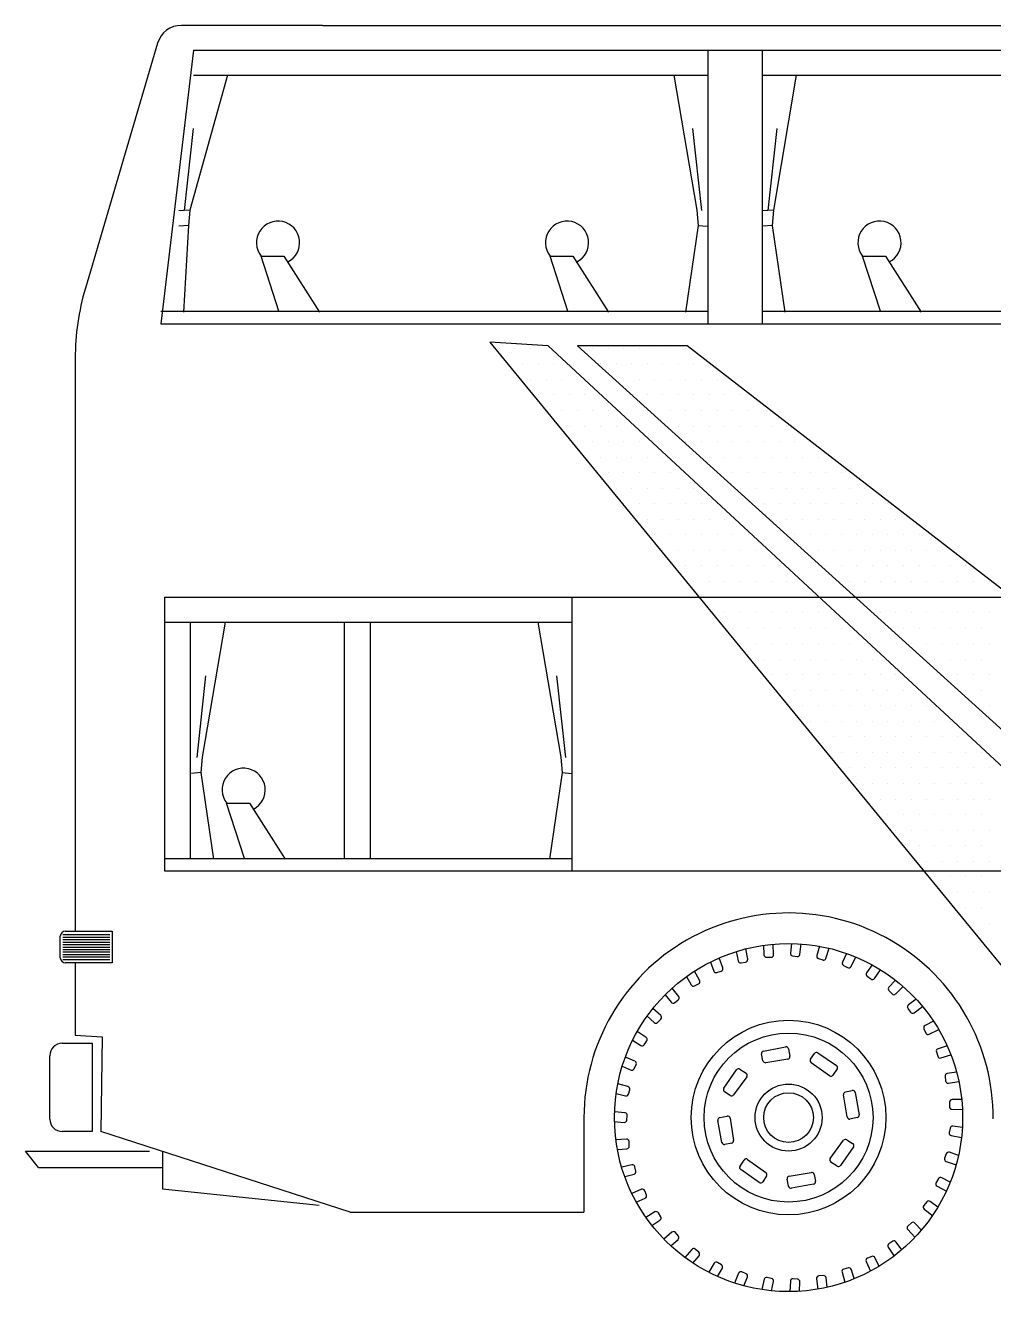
# Model space of a CAD drawing. Extents: x -11.3 to 2.4, y 0 to 5.1.
# Drawn here: x -11.35 to -7.46, y -0.04 to 5.05 of the extents above; entities that cross this region are included whole.
import ezdxf

# ---------------------------------------------------------------- set-up
doc = ezdxf.new("R2010")
doc.units = 0
doc.header["$MEASUREMENT"] = 0
doc.linetypes.add('CONTINUA', pattern=[0])
doc.layers.get('0').update_dxf_attribs({"linetype": 'CONTINUA'})

msp = doc.modelspace()

# ---------------------------------------------------------------- linework, layer by layer
for p, q in [((-10.1541, 5.052), (-10.7214, 5.052)), ((-10.1541, 5.052), (1.8244, 5.052)), ((-10.8173, 4.9803), (-11.1077, 3.9951)), ((-10.6726, 4.952), (-10.8043, 3.852)), ((-10.6726, 4.952), (-8.6043, 4.952)), ((-10.1541, 4.952), (1.8249, 4.952)), ((-8.6043, 4.952), (-8.6043, 3.852)), ((-8.3855, 4.952), (-8.3855, 3.852)), ((-8.3855, 4.952), (-6.1855, 4.952)), ((-10.5359, 4.852), (-10.6882, 4.3086)), ((-10.6726, 4.852), (-8.6043, 4.852)), ((-8.741, 4.852), (-8.6489, 4.3086)), ((-8.3855, 4.852), (-6.1855, 4.852)), ((-8.2488, 4.852), (-8.3409, 4.3086)), ((-10.7088, 4.3074), (-10.6727, 4.6366)), ((-8.6282, 4.3074), (-8.6643, 4.6366)), ((-8.3615, 4.3074), (-8.3255, 4.6366)), ((-10.6882, 4.3086), (-10.7322, 4.306)), ((-10.6882, 4.3086), (-10.6933, 4.2471)), ((-8.6489, 4.3086), (-8.6437, 4.2471)), ((-8.3409, 4.3086), (-8.3849, 4.306)), ((-8.3409, 4.3086), (-8.346, 4.2471)), ((-10.6933, 4.2471), (-10.7315, 4.2441)), ((-10.6933, 4.2471), (-10.7136, 3.8986)), ((-8.6437, 4.2471), (-8.6949, 3.8986)), ((-8.6437, 4.2471), (-8.6055, 4.2441)), ((-8.346, 4.2471), (-8.3843, 4.2441)), ((-8.346, 4.2471), (-8.2949, 3.8986)), ((-10.3295, 3.902), (-10.4012, 4.1242)), ((-10.4012, 4.1242), (-10.309, 4.1242)), ((-10.309, 4.1242), (-10.1657, 3.8987)), ((-9.239, 4.1242), (-9.1468, 4.1242)), ((-9.1673, 3.902), (-9.239, 4.1242)), ((-9.1468, 4.1242), (-9.0035, 3.8987)), ((-7.9108, 3.902), (-7.9824, 4.1242)), ((-7.9824, 4.1242), (-7.8903, 4.1242)), ((-7.8903, 4.1242), (-7.7469, 3.8987)), ((-10.8043, 3.902), (-8.6043, 3.902)), ((-8.3855, 3.902), (-6.1855, 3.902)), ((-10.8043, 3.852), (-8.6043, 3.852)), ((-10.1541, 3.852), (1.9574, 3.852)), ((-8.3855, 3.852), (-6.1855, 3.852)), ((-11.1485, 3.7124), (-11.1485, 1.4092)), ((-10.7897, 2.752), (-10.7897, 1.652)), ((-10.7897, 2.752), (-9.1512, 2.752)), ((-10.1541, 2.752), (1.9722, 2.752)), ((-9.1512, 2.752), (-9.1512, 1.652)), ((-10.7897, 2.652), (-9.1512, 2.652)), ((-10.6863, 2.652), (-10.6863, 1.702)), ((-10.546, 2.652), (-10.6381, 2.1086)), ((-10.0664, 2.652), (-10.0664, 1.702)), ((-9.9631, 2.652), (-9.9631, 1.702)), ((-9.288, 2.652), (-9.1958, 2.1086)), ((-10.6587, 2.1074), (-10.6227, 2.4366)), ((-9.1752, 2.1074), (-9.2113, 2.4366)), ((-10.6381, 2.1086), (-10.6433, 2.0471)), ((-9.1958, 2.1086), (-9.1907, 2.0471)), ((-10.6433, 2.0471), (-10.6815, 2.0441)), ((-10.6433, 2.0471), (-10.5921, 1.6986)), ((-9.1907, 2.0471), (-9.2419, 1.6986)), ((-9.1907, 2.0471), (-9.1524, 2.0441)), ((-10.4678, 1.702), (-10.5395, 1.9242)), ((-10.5395, 1.9242), (-10.4473, 1.9242)), ((-10.4473, 1.9242), (-10.304, 1.6987)), ((-10.7897, 1.702), (-9.1512, 1.702)), ((-10.7897, 1.652), (-9.1512, 1.652)), ((-10.1541, 1.652), (1.9722, 1.652)), ((-11.2084, 1.3024), (-11.2084, 1.3892)), ((-11.009, 1.3944), (-11.1978, 1.3944)), ((-11.009, 1.3844), (-11.1978, 1.3844)), ((-11.1884, 1.4092), (-10.9994, 1.4092)), ((-10.9994, 1.4092), (-10.9994, 1.2824)), ((-11.009, 1.3744), (-11.1978, 1.3744)), ((-11.009, 1.3644), (-11.1978, 1.3644)), ((-11.009, 1.3544), (-11.1978, 1.3544)), ((-11.009, 1.3444), (-11.1978, 1.3444)), ((-11.009, 1.3344), (-11.1978, 1.3344)), ((-11.009, 1.3244), (-11.1978, 1.3244)), ((-8.4901, 1.3275), (-8.4825, 1.2898)), ((-8.4443, 1.2966), (-8.4523, 1.3382)), ((-8.3803, 1.3525), (-8.3788, 1.3141)), ((-8.34, 1.3147), (-8.3412, 1.3571)), ((-8.2678, 1.3597), (-8.2725, 1.3215)), ((-8.2342, 1.3159), (-8.2286, 1.3579)), ((-8.1557, 1.3486), (-8.1665, 1.3117)), ((-8.1295, 1.3), (-8.1172, 1.3406)), ((-11.009, 1.3144), (-11.1978, 1.3144)), ((-11.009, 1.3044), (-11.1978, 1.3044)), ((-11.009, 1.2944), (-11.1978, 1.2944)), ((-10.9994, 1.2824), (-11.1884, 1.2824)), ((-11.1485, 1.2824), (-11.1485, 0.9913)), ((-8.5945, 1.2851), (-8.5809, 1.2491)), ((-8.5444, 1.262), (-8.5589, 1.3018)), ((-8.4711, 1.2819), (-8.4526, 1.2849)), ((-8.3688, 1.3045), (-8.3501, 1.3044)), ((-8.2642, 1.3104), (-8.2457, 1.3073)), ((-8.1601, 1.2994), (-8.1423, 1.2935)), ((-8.0468, 1.3198), (-8.0634, 1.2851)), ((-8.0288, 1.2676), (-8.0101, 1.3057)), ((-7.944, 1.2738), (-7.9659, 1.2422)), ((-8.6907, 1.2266), (-8.6715, 1.1932)), ((-8.6375, 1.2118), (-8.6583, 1.2487)), ((-8.5684, 1.2432), (-8.5506, 1.2491)), ((-8.059, 1.2719), (-8.0424, 1.2632)), ((-7.9637, 1.2285), (-7.9487, 1.2173)), ((-7.9345, 1.2194), (-7.91, 1.254)), ((-8.7215, 1.1473), (-8.7478, 1.1804)), ((-8.6583, 1.1894), (-8.6416, 1.198)), ((-7.8498, 1.212), (-7.8765, 1.1843)), ((-7.8492, 1.1568), (-7.8195, 1.187)), ((-8.7763, 1.1533), (-8.7521, 1.1235)), ((-8.7383, 1.1218), (-8.7233, 1.133)), ((-7.8765, 1.1704), (-7.8636, 1.1569)), ((-7.7668, 1.1358), (-7.7976, 1.1128)), ((-8.794, 1.0702), (-8.8253, 1.0986)), ((-7.7998, 1.0991), (-7.7892, 1.0837)), ((-7.7751, 1.0812), (-7.7409, 1.1063)), ((-8.8491, 1.0673), (-8.8203, 1.0418)), ((-8.8065, 1.0423), (-8.7935, 1.0558)), ((-7.6971, 1.0474), (-7.7312, 1.0295)), ((-11.1485, 0.9913), (-11.0407, 0.9847)), ((-11.0407, 0.9847), (-11.0453, 0.6033)), ((-8.9071, 0.9708), (-8.8746, 0.9502)), ((-8.8531, 0.9824), (-8.8886, 1.0055)), ((-8.861, 0.9529), (-8.8504, 0.9683)), ((-7.7356, 1.0164), (-7.7276, 0.9994)), ((-7.714, 0.9948), (-7.6762, 1.014)), ((-11.2007, 0.9585), (-11.0801, 0.9585)), ((-11.0801, 0.9585), (-11.0801, 0.6038)), ((-8.3808, 0.9274), (-8.2918, 0.9438)), ((-8.2802, 0.9359), (-8.2742, 0.9067)), ((-8.1911, 0.8942), (-8.176, 0.9175)), ((-8.162, 0.9203), (-8.0875, 0.8689)), ((-7.6854, 0.9244), (-7.6802, 0.9064)), ((-7.6425, 0.9488), (-7.679, 0.9367)), ((-11.2507, 0.6538), (-11.2507, 0.9085)), ((-8.9489, 0.8661), (-8.9135, 0.851)), ((-8.8975, 0.8863), (-8.9362, 0.9034)), ((-8.9005, 0.8559), (-8.8925, 0.8728)), ((-8.3829, 0.8883), (-8.3887, 0.9155)), ((-8.2825, 0.8949), (-8.3715, 0.8806)), ((-8.1155, 0.8277), (-8.1886, 0.8806)), ((-7.6676, 0.8997), (-7.6272, 0.9126)), ((-8.5405, 0.7778), (-8.4891, 0.8522)), ((-8.448, 0.8242), (-8.5009, 0.7511)), ((-8.4754, 0.8549), (-8.4505, 0.8384)), ((-8.0848, 0.8552), (-8.1013, 0.8303)), ((-7.6507, 0.8256), (-7.6484, 0.807)), ((-7.6043, 0.8428), (-7.6423, 0.8367)), ((-8.9258, 0.7843), (-8.9668, 0.7949)), ((-8.924, 0.7538), (-8.9187, 0.7718)), ((-8.0514, 0.7627), (-8.0242, 0.7685)), ((-7.637, 0.7983), (-7.5951, 0.8046)), ((-8.9733, 0.7562), (-8.936, 0.7469)), ((-8.5144, 0.7486), (-8.5377, 0.7637)), ((-8.0449, 0.6622), (-8.0592, 0.7513)), ((-8.0123, 0.7605), (-7.996, 0.6715)), ((-7.6322, 0.7225), (-7.633, 0.7038)), ((-7.5837, 0.7321), (-7.6222, 0.7321)), ((-8.9374, 0.6791), (-8.9796, 0.683)), ((-8.9307, 0.6493), (-8.9284, 0.6679)), ((-8.5561, 0.6596), (-8.5269, 0.6655)), ((-7.6231, 0.6934), (-7.5808, 0.6929)), ((-9.1028, 0.6598), (-9.1028, 0.2794)), ((-8.9798, 0.6437), (-8.9415, 0.6406)), ((-8.5477, 0.559), (-8.564, 0.648)), ((-8.5151, 0.6573), (-8.5008, 0.5682)), ((-8.0038, 0.6599), (-8.033, 0.654)), ((-7.6305, 0.6178), (-7.6343, 0.5995)), ((-7.5811, 0.6194), (-7.6191, 0.6257)), ((-11.0801, 0.6038), (-11.2007, 0.6038)), ((-10.0431, 0.2794), (-11.0453, 0.6033)), ((-8.932, 0.5734), (-8.9743, 0.5705)), ((-8.9206, 0.545), (-8.9213, 0.5638)), ((-8.112, 0.4953), (-8.0591, 0.5684)), ((-8.0456, 0.5709), (-8.0222, 0.5558)), ((-7.6262, 0.5876), (-7.5845, 0.5803)), ((-11.3491, 0.5244), (-10.8502, 0.5244)), ((-11.2966, 0.4587), (-11.3491, 0.5244)), ((-10.7977, 0.5233), (-10.7977, 0.3733)), ((-8.9682, 0.5317), (-8.9298, 0.5347)), ((-8.5086, 0.5568), (-8.5357, 0.551)), ((-8.0194, 0.5417), (-8.0708, 0.4673)), ((-7.6457, 0.5142), (-7.6523, 0.4967)), ((-7.5967, 0.5079), (-7.6331, 0.5201)), ((-11.2966, 0.4587), (-10.7977, 0.4587)), ((-8.9097, 0.4699), (-8.951, 0.4603)), ((-8.8939, 0.4438), (-8.8976, 0.4621)), ((-8.4751, 0.4643), (-8.4587, 0.4892)), ((-8.4445, 0.4918), (-8.3714, 0.4389)), ((-8.0846, 0.4646), (-8.1094, 0.4811)), ((-7.6463, 0.4837), (-7.6063, 0.4697)), ((-8.9387, 0.4229), (-8.9013, 0.4321)), ((-8.398, 0.3992), (-8.4725, 0.4506)), ((-8.3688, 0.4253), (-8.3839, 0.402)), ((-8.2798, 0.3836), (-8.2857, 0.4128)), ((-8.2775, 0.4247), (-8.1884, 0.439)), ((-8.1771, 0.4312), (-8.1712, 0.404)), ((-7.6772, 0.4143), (-7.6866, 0.3981)), ((-7.6299, 0.4002), (-7.6639, 0.4181)), ((-10.7977, 0.3733), (-10.1675, 0.3076)), ((-8.8711, 0.3713), (-8.9103, 0.3552)), ((-8.8513, 0.3481), (-8.8579, 0.3656)), ((-8.1792, 0.3921), (-8.2682, 0.3758)), ((-7.6827, 0.3843), (-7.6455, 0.3641)), ((-8.8922, 0.3203), (-8.8568, 0.3354)), ((-7.7244, 0.3208), (-7.7363, 0.3063)), ((-7.6799, 0.2993), (-7.7106, 0.3224)), ((-10.0431, 0.2794), (-9.1028, 0.2794)), ((-8.8172, 0.2803), (-8.8533, 0.2581)), ((-8.7939, 0.2605), (-8.8033, 0.2767)), ((-7.7347, 0.292), (-7.7011, 0.2662)), ((-8.8298, 0.2265), (-8.7973, 0.247)), ((-7.8007, 0.2093), (-7.7717, 0.1784)), ((-7.786, 0.2361), (-7.8, 0.2237)), ((-7.7455, 0.2077), (-7.7721, 0.2355)), ((-8.7493, 0.199), (-8.7814, 0.1713)), ((-8.7532, 0.1439), (-8.7244, 0.1694)), ((-8.7232, 0.1832), (-8.735, 0.1977)), ((-7.8603, 0.1623), (-7.8762, 0.1523)), ((-7.825, 0.1278), (-7.8468, 0.1595)), ((-8.6694, 0.1297), (-8.6966, 0.0972)), ((-8.6643, 0.0747), (-8.64, 0.1045)), ((-8.641, 0.1183), (-8.655, 0.1307)), ((-7.8792, 0.1383), (-7.8555, 0.1031)), ((-8.5793, 0.0741), (-8.6009, 0.0377)), ((-8.5655, 0.0206), (-8.5462, 0.0539)), ((-8.5495, 0.0674), (-8.5653, 0.0774)), ((-8.0395, 0.055), (-8.0577, 0.0506)), ((-7.968, 0.0807), (-7.9503, 0.0422)), ((-7.9456, 0.1014), (-7.9628, 0.0941)), ((-7.9162, 0.0617), (-7.9326, 0.0965)), ((-8.4815, 0.0337), (-8.497, -0.0058)), ((-8.451, 0.0318), (-8.4682, 0.0392)), ((-8.4593, -0.0169), (-8.4456, 0.0191)), ((-8.3784, 0.0094), (-8.3874, -0.032)), ((-8.348, 0.0125), (-8.3662, 0.017)), ((-8.3484, -0.0369), (-8.3407, 0.0008)), ((-8.2728, 0.0021), (-8.2751, -0.0402)), ((-8.2433, 0.01), (-8.262, 0.0115)), ((-8.1674, 0.0117), (-8.1628, -0.0304)), ((-8.1396, 0.0243), (-8.1583, 0.0228)), ((-8.1243, -0.0227), (-8.1289, 0.0155)), ((-8.0649, 0.0382), (-8.0537, -0.0026)), ((-8.0168, 0.0111), (-8.0275, 0.0481)), ((-8.2358, -0.0388), (-8.2342, -0.0004))]:
    msp.add_line(p, q)
at = {"color": 0}
for p, q in [((-9.4426, 3.7532), (-9.4426, 3.7532)), ((-9.3801, 3.7532), (-9.3801, 3.7532)), ((-9.3176, 3.7532), (-9.3176, 3.7532)), ((-9.2551, 3.7532), (-9.2551, 3.7532)), ((-9.0676, 3.7532), (-9.0676, 3.7532)), ((-9.0051, 3.7532), (-9.0051, 3.7532)), ((-8.9426, 3.7532), (-8.9426, 3.7532)), ((-8.8801, 3.7532), (-8.8801, 3.7532)), ((-8.8176, 3.7532), (-8.8176, 3.7532)), ((-8.7551, 3.7532), (-8.7551, 3.7532)), ((-8.6926, 3.7532), (-8.6926, 3.7532)), ((-9.3488, 3.6907), (-9.3488, 3.6907)), ((-9.2863, 3.6907), (-9.2863, 3.6907)), ((-9.2238, 3.6907), (-9.2238, 3.6907)), ((-9.0363, 3.6907), (-9.0363, 3.6907)), ((-8.9738, 3.6907), (-8.9738, 3.6907)), ((-8.9113, 3.6907), (-8.9113, 3.6907)), ((-8.8488, 3.6907), (-8.8488, 3.6907)), ((-8.7863, 3.6907), (-8.7863, 3.6907)), ((-8.7238, 3.6907), (-8.7238, 3.6907)), ((-8.6613, 3.6907), (-8.6613, 3.6907)), ((-8.5988, 3.6907), (-8.5988, 3.6907)), ((-9.3176, 3.6282), (-9.3176, 3.6282)), ((-9.2551, 3.6282), (-9.2551, 3.6282)), ((-9.1926, 3.6282), (-9.1926, 3.6282)), ((-9.1301, 3.6282), (-9.1301, 3.6282)), ((-8.9426, 3.6282), (-8.9426, 3.6282)), ((-8.8801, 3.6282), (-8.8801, 3.6282)), ((-8.8176, 3.6282), (-8.8176, 3.6282)), ((-8.7551, 3.6282), (-8.7551, 3.6282)), ((-8.6926, 3.6282), (-8.6926, 3.6282)), ((-8.6301, 3.6282), (-8.6301, 3.6282)), ((-8.5676, 3.6282), (-8.5676, 3.6282)), ((-9.2863, 3.5657), (-9.2863, 3.5657)), ((-9.2238, 3.5657), (-9.2238, 3.5657)), ((-9.1613, 3.5657), (-9.1613, 3.5657)), ((-9.0988, 3.5657), (-9.0988, 3.5657)), ((-9.0363, 3.5657), (-9.0363, 3.5657)), ((-8.8488, 3.5657), (-8.8488, 3.5657)), ((-8.7863, 3.5657), (-8.7863, 3.5657)), ((-8.7238, 3.5657), (-8.7238, 3.5657)), ((-8.6613, 3.5657), (-8.6613, 3.5657)), ((-8.5988, 3.5657), (-8.5988, 3.5657)), ((-8.5363, 3.5657), (-8.5363, 3.5657)), ((-8.4738, 3.5657), (-8.4738, 3.5657)), ((-9.2551, 3.5032), (-9.2551, 3.5032)), ((-9.1926, 3.5032), (-9.1926, 3.5032)), ((-9.1301, 3.5032), (-9.1301, 3.5032)), ((-9.0676, 3.5032), (-9.0676, 3.5032)), ((-9.0051, 3.5032), (-9.0051, 3.5032)), ((-8.8176, 3.5032), (-8.8176, 3.5032)), ((-8.7551, 3.5032), (-8.7551, 3.5032)), ((-8.6926, 3.5032), (-8.6926, 3.5032)), ((-8.6301, 3.5032), (-8.6301, 3.5032)), ((-8.5676, 3.5032), (-8.5676, 3.5032)), ((-8.5051, 3.5032), (-8.5051, 3.5032)), ((-8.4426, 3.5032), (-8.4426, 3.5032)), ((-8.3801, 3.5032), (-8.3801, 3.5032)), ((-9.1613, 3.4407), (-9.1613, 3.4407)), ((-9.0988, 3.4407), (-9.0988, 3.4407)), ((-9.0363, 3.4407), (-9.0363, 3.4407)), ((-8.9738, 3.4407), (-8.9738, 3.4407)), ((-8.9113, 3.4407), (-8.9113, 3.4407)), ((-8.7238, 3.4407), (-8.7238, 3.4407)), ((-8.6613, 3.4407), (-8.6613, 3.4407)), ((-8.5988, 3.4407), (-8.5988, 3.4407)), ((-8.5363, 3.4407), (-8.5363, 3.4407)), ((-8.4738, 3.4407), (-8.4738, 3.4407)), ((-8.4113, 3.4407), (-8.4113, 3.4407)), ((-8.3488, 3.4407), (-8.3488, 3.4407)), ((-8.2863, 3.4407), (-8.2863, 3.4407)), ((-9.1301, 3.3782), (-9.1301, 3.3782)), ((-9.0676, 3.3782), (-9.0676, 3.3782)), ((-9.0051, 3.3782), (-9.0051, 3.3782)), ((-8.9426, 3.3782), (-8.9426, 3.3782)), ((-8.8801, 3.3782), (-8.8801, 3.3782)), ((-8.6926, 3.3782), (-8.6926, 3.3782)), ((-8.6301, 3.3782), (-8.6301, 3.3782)), ((-8.5676, 3.3782), (-8.5676, 3.3782)), ((-8.5051, 3.3782), (-8.5051, 3.3782)), ((-8.4426, 3.3782), (-8.4426, 3.3782)), ((-8.3801, 3.3782), (-8.3801, 3.3782)), ((-8.3176, 3.3782), (-8.3176, 3.3782)), ((-8.2551, 3.3782), (-8.2551, 3.3782)), ((-8.1926, 3.3782), (-8.1926, 3.3782)), ((-9.0988, 3.3157), (-9.0988, 3.3157)), ((-9.0363, 3.3157), (-9.0363, 3.3157)), ((-8.9738, 3.3157), (-8.9738, 3.3157)), ((-8.9113, 3.3157), (-8.9113, 3.3157)), ((-8.8488, 3.3157), (-8.8488, 3.3157)), ((-8.7863, 3.3157), (-8.7863, 3.3157)), ((-8.5988, 3.3157), (-8.5988, 3.3157)), ((-8.5363, 3.3157), (-8.5363, 3.3157)), ((-8.4738, 3.3157), (-8.4738, 3.3157)), ((-8.4113, 3.3157), (-8.4113, 3.3157)), ((-8.3488, 3.3157), (-8.3488, 3.3157)), ((-8.2863, 3.3157), (-8.2863, 3.3157)), ((-8.2238, 3.3157), (-8.2238, 3.3157)), ((-8.1613, 3.3157), (-8.1613, 3.3157)), ((-9.0051, 3.2532), (-9.0051, 3.2532)), ((-8.9426, 3.2532), (-8.9426, 3.2532)), ((-8.8801, 3.2532), (-8.8801, 3.2532)), ((-8.8176, 3.2532), (-8.8176, 3.2532)), ((-8.7551, 3.2532), (-8.7551, 3.2532)), ((-8.5051, 3.2532), (-8.5051, 3.2532)), ((-8.4426, 3.2532), (-8.4426, 3.2532)), ((-8.3801, 3.2532), (-8.3801, 3.2532)), ((-8.3176, 3.2532), (-8.3176, 3.2532)), ((-8.2551, 3.2532), (-8.2551, 3.2532)), ((-8.1926, 3.2532), (-8.1926, 3.2532)), ((-8.1301, 3.2532), (-8.1301, 3.2532)), ((-8.0676, 3.2532), (-8.0676, 3.2532)), ((-8.9738, 3.1907), (-8.9738, 3.1907)), ((-8.9113, 3.1907), (-8.9113, 3.1907)), ((-8.8488, 3.1907), (-8.8488, 3.1907)), ((-8.7863, 3.1907), (-8.7863, 3.1907)), ((-8.7238, 3.1907), (-8.7238, 3.1907)), ((-8.6613, 3.1907), (-8.6613, 3.1907)), ((-8.4738, 3.1907), (-8.4738, 3.1907)), ((-8.4113, 3.1907), (-8.4113, 3.1907)), ((-8.3488, 3.1907), (-8.3488, 3.1907)), ((-8.2863, 3.1907), (-8.2863, 3.1907)), ((-8.2238, 3.1907), (-8.2238, 3.1907)), ((-8.1613, 3.1907), (-8.1613, 3.1907)), ((-8.0988, 3.1907), (-8.0988, 3.1907)), ((-8.0363, 3.1907), (-8.0363, 3.1907)), ((-7.9738, 3.1907), (-7.9738, 3.1907)), ((-8.9426, 3.1282), (-8.9426, 3.1282)), ((-8.8801, 3.1282), (-8.8801, 3.1282)), ((-8.8176, 3.1282), (-8.8176, 3.1282)), ((-8.7551, 3.1282), (-8.7551, 3.1282)), ((-8.6926, 3.1282), (-8.6926, 3.1282)), ((-8.6301, 3.1282), (-8.6301, 3.1282)), ((-8.5676, 3.1282), (-8.5676, 3.1282)), ((-8.3801, 3.1282), (-8.3801, 3.1282)), ((-8.3176, 3.1282), (-8.3176, 3.1282)), ((-8.2551, 3.1282), (-8.2551, 3.1282)), ((-8.1926, 3.1282), (-8.1926, 3.1282)), ((-8.1301, 3.1282), (-8.1301, 3.1282)), ((-8.0676, 3.1282), (-8.0676, 3.1282)), ((-8.0051, 3.1282), (-8.0051, 3.1282)), ((-7.9426, 3.1282), (-7.9426, 3.1282)), ((-7.8801, 3.1282), (-7.8801, 3.1282)), ((-8.8488, 3.0657), (-8.8488, 3.0657)), ((-8.7863, 3.0657), (-8.7863, 3.0657)), ((-8.7238, 3.0657), (-8.7238, 3.0657)), ((-8.6613, 3.0657), (-8.6613, 3.0657)), ((-8.5988, 3.0657), (-8.5988, 3.0657)), ((-8.5363, 3.0657), (-8.5363, 3.0657)), ((-8.3488, 3.0657), (-8.3488, 3.0657)), ((-8.2863, 3.0657), (-8.2863, 3.0657)), ((-8.2238, 3.0657), (-8.2238, 3.0657)), ((-8.1613, 3.0657), (-8.1613, 3.0657)), ((-8.0988, 3.0657), (-8.0988, 3.0657)), ((-8.0363, 3.0657), (-8.0363, 3.0657)), ((-7.9738, 3.0657), (-7.9738, 3.0657)), ((-7.9113, 3.0657), (-7.9113, 3.0657)), ((-7.8488, 3.0657), (-7.8488, 3.0657)), ((-7.7863, 3.0657), (-7.7863, 3.0657)), ((-8.8176, 3.0032), (-8.8176, 3.0032)), ((-8.7551, 3.0032), (-8.7551, 3.0032)), ((-8.6926, 3.0032), (-8.6926, 3.0032)), ((-8.6301, 3.0032), (-8.6301, 3.0032)), ((-8.5676, 3.0032), (-8.5676, 3.0032)), ((-8.5051, 3.0032), (-8.5051, 3.0032)), ((-8.4426, 3.0032), (-8.4426, 3.0032)), ((-8.2551, 3.0032), (-8.2551, 3.0032)), ((-8.1926, 3.0032), (-8.1926, 3.0032)), ((-8.1301, 3.0032), (-8.1301, 3.0032)), ((-8.0676, 3.0032), (-8.0676, 3.0032)), ((-8.0051, 3.0032), (-8.0051, 3.0032)), ((-7.9426, 3.0032), (-7.9426, 3.0032)), ((-7.8801, 3.0032), (-7.8801, 3.0032)), ((-7.8176, 3.0032), (-7.8176, 3.0032)), ((-7.7551, 3.0032), (-7.7551, 3.0032)), ((-8.7863, 2.9407), (-8.7863, 2.9407)), ((-8.7238, 2.9407), (-8.7238, 2.9407)), ((-8.6613, 2.9407), (-8.6613, 2.9407)), ((-8.5988, 2.9407), (-8.5988, 2.9407)), ((-8.5363, 2.9407), (-8.5363, 2.9407)), ((-8.4738, 2.9407), (-8.4738, 2.9407)), ((-8.4113, 2.9407), (-8.4113, 2.9407)), ((-8.1613, 2.9407), (-8.1613, 2.9407)), ((-8.0988, 2.9407), (-8.0988, 2.9407)), ((-8.0363, 2.9407), (-8.0363, 2.9407)), ((-7.9738, 2.9407), (-7.9738, 2.9407)), ((-7.9113, 2.9407), (-7.9113, 2.9407)), ((-7.8488, 2.9407), (-7.8488, 2.9407)), ((-7.7863, 2.9407), (-7.7863, 2.9407)), ((-7.7238, 2.9407), (-7.7238, 2.9407)), ((-7.6613, 2.9407), (-7.6613, 2.9407)), ((-8.6926, 2.8782), (-8.6926, 2.8782)), ((-8.6301, 2.8782), (-8.6301, 2.8782)), ((-8.5676, 2.8782), (-8.5676, 2.8782)), ((-8.5051, 2.8782), (-8.5051, 2.8782)), ((-8.4426, 2.8782), (-8.4426, 2.8782)), ((-8.3801, 2.8782), (-8.3801, 2.8782)), ((-8.3176, 2.8782), (-8.3176, 2.8782)), ((-8.1301, 2.8782), (-8.1301, 2.8782)), ((-8.0676, 2.8782), (-8.0676, 2.8782)), ((-8.0051, 2.8782), (-8.0051, 2.8782)), ((-7.9426, 2.8782), (-7.9426, 2.8782)), ((-7.8801, 2.8782), (-7.8801, 2.8782)), ((-7.8176, 2.8782), (-7.8176, 2.8782)), ((-7.7551, 2.8782), (-7.7551, 2.8782)), ((-7.6926, 2.8782), (-7.6926, 2.8782)), ((-7.6301, 2.8782), (-7.6301, 2.8782)), ((-7.5676, 2.8782), (-7.5676, 2.8782)), ((-8.6613, 2.8157), (-8.6613, 2.8157)), ((-8.5988, 2.8157), (-8.5988, 2.8157)), ((-8.5363, 2.8157), (-8.5363, 2.8157)), ((-8.4738, 2.8157), (-8.4738, 2.8157)), ((-8.4113, 2.8157), (-8.4113, 2.8157)), ((-8.3488, 2.8157), (-8.3488, 2.8157)), ((-8.2863, 2.8157), (-8.2863, 2.8157)), ((-8.0363, 2.8157), (-8.0363, 2.8157)), ((-7.9738, 2.8157), (-7.9738, 2.8157)), ((-7.9113, 2.8157), (-7.9113, 2.8157)), ((-7.8488, 2.8157), (-7.8488, 2.8157)), ((-7.7863, 2.8157), (-7.7863, 2.8157)), ((-7.7238, 2.8157), (-7.7238, 2.8157)), ((-7.6613, 2.8157), (-7.6613, 2.8157)), ((-7.5988, 2.8157), (-7.5988, 2.8157)), ((-7.5363, 2.8157), (-7.5363, 2.8157)), ((-7.4738, 2.8157), (-7.4738, 2.8157)), ((-8.6301, 2.7532), (-8.6301, 2.7532)), ((-8.5676, 2.7532), (-8.5676, 2.7532)), ((-8.5051, 2.7532), (-8.5051, 2.7532)), ((-8.4426, 2.7532), (-8.4426, 2.7532)), ((-8.3801, 2.7532), (-8.3801, 2.7532)), ((-8.3176, 2.7532), (-8.3176, 2.7532)), ((-8.2551, 2.7532), (-8.2551, 2.7532)), ((-8.1926, 2.7532), (-8.1926, 2.7532)), ((-8.0051, 2.7532), (-8.0051, 2.7532)), ((-7.9426, 2.7532), (-7.9426, 2.7532)), ((-7.8801, 2.7532), (-7.8801, 2.7532)), ((-7.8176, 2.7532), (-7.8176, 2.7532)), ((-7.7551, 2.7532), (-7.7551, 2.7532)), ((-7.6926, 2.7532), (-7.6926, 2.7532)), ((-7.6301, 2.7532), (-7.6301, 2.7532)), ((-7.5676, 2.7532), (-7.5676, 2.7532)), ((-7.5051, 2.7532), (-7.5051, 2.7532)), ((-8.5363, 2.6907), (-8.5363, 2.6907)), ((-8.4738, 2.6907), (-8.4738, 2.6907)), ((-8.4113, 2.6907), (-8.4113, 2.6907)), ((-8.3488, 2.6907), (-8.3488, 2.6907)), ((-8.2863, 2.6907), (-8.2863, 2.6907)), ((-8.2238, 2.6907), (-8.2238, 2.6907)), ((-8.1613, 2.6907), (-8.1613, 2.6907)), ((-8.0988, 2.6907), (-8.0988, 2.6907)), ((-7.9113, 2.6907), (-7.9113, 2.6907)), ((-7.8488, 2.6907), (-7.8488, 2.6907)), ((-7.7863, 2.6907), (-7.7863, 2.6907)), ((-7.7238, 2.6907), (-7.7238, 2.6907)), ((-7.6613, 2.6907), (-7.6613, 2.6907)), ((-7.5988, 2.6907), (-7.5988, 2.6907)), ((-7.5363, 2.6907), (-7.5363, 2.6907)), ((-7.4738, 2.6907), (-7.4738, 2.6907)), ((-8.5051, 2.6282), (-8.5051, 2.6282)), ((-8.4426, 2.6282), (-8.4426, 2.6282)), ((-8.3801, 2.6282), (-8.3801, 2.6282)), ((-8.3176, 2.6282), (-8.3176, 2.6282)), ((-8.2551, 2.6282), (-8.2551, 2.6282)), ((-8.1926, 2.6282), (-8.1926, 2.6282)), ((-8.1301, 2.6282), (-8.1301, 2.6282)), ((-8.0676, 2.6282), (-8.0676, 2.6282)), ((-7.8176, 2.6282), (-7.8176, 2.6282)), ((-7.7551, 2.6282), (-7.7551, 2.6282)), ((-7.6926, 2.6282), (-7.6926, 2.6282)), ((-7.6301, 2.6282), (-7.6301, 2.6282)), ((-7.5676, 2.6282), (-7.5676, 2.6282)), ((-7.5051, 2.6282), (-7.5051, 2.6282)), ((-8.4738, 2.5657), (-8.4738, 2.5657)), ((-8.4113, 2.5657), (-8.4113, 2.5657)), ((-8.3488, 2.5657), (-8.3488, 2.5657)), ((-8.2863, 2.5657), (-8.2863, 2.5657)), ((-8.2238, 2.5657), (-8.2238, 2.5657)), ((-8.1613, 2.5657), (-8.1613, 2.5657)), ((-8.0988, 2.5657), (-8.0988, 2.5657)), ((-8.0363, 2.5657), (-8.0363, 2.5657)), ((-7.9738, 2.5657), (-7.9738, 2.5657)), ((-7.7863, 2.5657), (-7.7863, 2.5657)), ((-7.7238, 2.5657), (-7.7238, 2.5657)), ((-7.6613, 2.5657), (-7.6613, 2.5657)), ((-7.5988, 2.5657), (-7.5988, 2.5657)), ((-7.5363, 2.5657), (-7.5363, 2.5657)), ((-7.4738, 2.5657), (-7.4738, 2.5657)), ((-8.3801, 2.5032), (-8.3801, 2.5032)), ((-8.3176, 2.5032), (-8.3176, 2.5032)), ((-8.2551, 2.5032), (-8.2551, 2.5032)), ((-8.1926, 2.5032), (-8.1926, 2.5032)), ((-8.1301, 2.5032), (-8.1301, 2.5032)), ((-8.0676, 2.5032), (-8.0676, 2.5032)), ((-8.0051, 2.5032), (-8.0051, 2.5032)), ((-7.9426, 2.5032), (-7.9426, 2.5032)), ((-7.6926, 2.5032), (-7.6926, 2.5032)), ((-7.6301, 2.5032), (-7.6301, 2.5032)), ((-7.5676, 2.5032), (-7.5676, 2.5032)), ((-7.5051, 2.5032), (-7.5051, 2.5032)), ((-8.3488, 2.4407), (-8.3488, 2.4407)), ((-8.2863, 2.4407), (-8.2863, 2.4407)), ((-8.2238, 2.4407), (-8.2238, 2.4407)), ((-8.1613, 2.4407), (-8.1613, 2.4407)), ((-8.0988, 2.4407), (-8.0988, 2.4407)), ((-8.0363, 2.4407), (-8.0363, 2.4407)), ((-7.9738, 2.4407), (-7.9738, 2.4407)), ((-7.9113, 2.4407), (-7.9113, 2.4407)), ((-7.8488, 2.4407), (-7.8488, 2.4407)), ((-7.6613, 2.4407), (-7.6613, 2.4407)), ((-7.5988, 2.4407), (-7.5988, 2.4407)), ((-7.5363, 2.4407), (-7.5363, 2.4407)), ((-7.4738, 2.4407), (-7.4738, 2.4407)), ((-8.3176, 2.3782), (-8.3176, 2.3782)), ((-8.2551, 2.3782), (-8.2551, 2.3782)), ((-8.1926, 2.3782), (-8.1926, 2.3782)), ((-8.1301, 2.3782), (-8.1301, 2.3782)), ((-8.0676, 2.3782), (-8.0676, 2.3782)), ((-8.0051, 2.3782), (-8.0051, 2.3782)), ((-7.9426, 2.3782), (-7.9426, 2.3782)), ((-7.8801, 2.3782), (-7.8801, 2.3782)), ((-7.8176, 2.3782), (-7.8176, 2.3782)), ((-7.7551, 2.3782), (-7.7551, 2.3782)), ((-7.5676, 2.3782), (-7.5676, 2.3782)), ((-7.5051, 2.3782), (-7.5051, 2.3782)), ((-8.2238, 2.3157), (-8.2238, 2.3157)), ((-8.1613, 2.3157), (-8.1613, 2.3157)), ((-8.0988, 2.3157), (-8.0988, 2.3157)), ((-8.0363, 2.3157), (-8.0363, 2.3157)), ((-7.9738, 2.3157), (-7.9738, 2.3157)), ((-7.9113, 2.3157), (-7.9113, 2.3157)), ((-7.8488, 2.3157), (-7.8488, 2.3157)), ((-7.7863, 2.3157), (-7.7863, 2.3157)), ((-7.7238, 2.3157), (-7.7238, 2.3157)), ((-7.4738, 2.3157), (-7.4738, 2.3157)), ((-8.1926, 2.2532), (-8.1926, 2.2532)), ((-8.1301, 2.2532), (-8.1301, 2.2532)), ((-8.0676, 2.2532), (-8.0676, 2.2532)), ((-8.0051, 2.2532), (-8.0051, 2.2532)), ((-7.9426, 2.2532), (-7.9426, 2.2532)), ((-7.8801, 2.2532), (-7.8801, 2.2532)), ((-7.8176, 2.2532), (-7.8176, 2.2532)), ((-7.7551, 2.2532), (-7.7551, 2.2532)), ((-7.6926, 2.2532), (-7.6926, 2.2532)), ((-7.6301, 2.2532), (-7.6301, 2.2532)), ((-8.1613, 2.1907), (-8.1613, 2.1907)), ((-8.0988, 2.1907), (-8.0988, 2.1907)), ((-8.0363, 2.1907), (-8.0363, 2.1907)), ((-7.9738, 2.1907), (-7.9738, 2.1907)), ((-7.9113, 2.1907), (-7.9113, 2.1907)), ((-7.8488, 2.1907), (-7.8488, 2.1907)), ((-7.7863, 2.1907), (-7.7863, 2.1907)), ((-7.7238, 2.1907), (-7.7238, 2.1907)), ((-7.6613, 2.1907), (-7.6613, 2.1907)), ((-7.5988, 2.1907), (-7.5988, 2.1907)), ((-8.0676, 2.1282), (-8.0676, 2.1282)), ((-8.0051, 2.1282), (-8.0051, 2.1282)), ((-7.9426, 2.1282), (-7.9426, 2.1282)), ((-7.8801, 2.1282), (-7.8801, 2.1282)), ((-7.8176, 2.1282), (-7.8176, 2.1282)), ((-7.7551, 2.1282), (-7.7551, 2.1282)), ((-7.6926, 2.1282), (-7.6926, 2.1282)), ((-7.6301, 2.1282), (-7.6301, 2.1282)), ((-7.5676, 2.1282), (-7.5676, 2.1282)), ((-7.5051, 2.1282), (-7.5051, 2.1282)), ((-8.0363, 2.0657), (-8.0363, 2.0657)), ((-7.9738, 2.0657), (-7.9738, 2.0657)), ((-7.9113, 2.0657), (-7.9113, 2.0657)), ((-7.8488, 2.0657), (-7.8488, 2.0657)), ((-7.7863, 2.0657), (-7.7863, 2.0657)), ((-7.7238, 2.0657), (-7.7238, 2.0657)), ((-7.6613, 2.0657), (-7.6613, 2.0657)), ((-7.5988, 2.0657), (-7.5988, 2.0657)), ((-7.5363, 2.0657), (-7.5363, 2.0657)), ((-7.4738, 2.0657), (-7.4738, 2.0657)), ((-8.0051, 2.0032), (-8.0051, 2.0032)), ((-7.9426, 2.0032), (-7.9426, 2.0032)), ((-7.8801, 2.0032), (-7.8801, 2.0032)), ((-7.8176, 2.0032), (-7.8176, 2.0032)), ((-7.7551, 2.0032), (-7.7551, 2.0032)), ((-7.6926, 2.0032), (-7.6926, 2.0032)), ((-7.6301, 2.0032), (-7.6301, 2.0032)), ((-7.5676, 2.0032), (-7.5676, 2.0032)), ((-7.5051, 2.0032), (-7.5051, 2.0032)), ((-7.9113, 1.9407), (-7.9113, 1.9407)), ((-7.8488, 1.9407), (-7.8488, 1.9407)), ((-7.7863, 1.9407), (-7.7863, 1.9407)), ((-7.7238, 1.9407), (-7.7238, 1.9407)), ((-7.6613, 1.9407), (-7.6613, 1.9407)), ((-7.5988, 1.9407), (-7.5988, 1.9407)), ((-7.5363, 1.9407), (-7.5363, 1.9407)), ((-7.4738, 1.9407), (-7.4738, 1.9407)), ((-7.8801, 1.8782), (-7.8801, 1.8782)), ((-7.8176, 1.8782), (-7.8176, 1.8782)), ((-7.7551, 1.8782), (-7.7551, 1.8782)), ((-7.6926, 1.8782), (-7.6926, 1.8782)), ((-7.6301, 1.8782), (-7.6301, 1.8782)), ((-7.5676, 1.8782), (-7.5676, 1.8782)), ((-7.5051, 1.8782), (-7.5051, 1.8782)), ((-7.8488, 1.8157), (-7.8488, 1.8157)), ((-7.7863, 1.8157), (-7.7863, 1.8157)), ((-7.7238, 1.8157), (-7.7238, 1.8157)), ((-7.6613, 1.8157), (-7.6613, 1.8157)), ((-7.5988, 1.8157), (-7.5988, 1.8157)), ((-7.5363, 1.8157), (-7.5363, 1.8157)), ((-7.4738, 1.8157), (-7.4738, 1.8157)), ((-7.8176, 1.7532), (-7.8176, 1.7532)), ((-7.7551, 1.7532), (-7.7551, 1.7532)), ((-7.6926, 1.7532), (-7.6926, 1.7532)), ((-7.6301, 1.7532), (-7.6301, 1.7532)), ((-7.5676, 1.7532), (-7.5676, 1.7532)), ((-7.5051, 1.7532), (-7.5051, 1.7532)), ((-7.7238, 1.6907), (-7.7238, 1.6907)), ((-7.6613, 1.6907), (-7.6613, 1.6907)), ((-7.5988, 1.6907), (-7.5988, 1.6907)), ((-7.5363, 1.6907), (-7.5363, 1.6907)), ((-7.4738, 1.6907), (-7.4738, 1.6907)), ((-7.6926, 1.6282), (-7.6926, 1.6282)), ((-7.6301, 1.6282), (-7.6301, 1.6282)), ((-7.5676, 1.6282), (-7.5676, 1.6282)), ((-7.5051, 1.6282), (-7.5051, 1.6282)), ((-7.6613, 1.5657), (-7.6613, 1.5657)), ((-7.5988, 1.5657), (-7.5988, 1.5657)), ((-7.5363, 1.5657), (-7.5363, 1.5657)), ((-7.4738, 1.5657), (-7.4738, 1.5657)), ((-7.5676, 1.5032), (-7.5676, 1.5032)), ((-7.5051, 1.5032), (-7.5051, 1.5032)), ((-7.5363, 1.4407), (-7.5363, 1.4407)), ((-7.4738, 1.4407), (-7.4738, 1.4407)), ((-7.5051, 1.3782), (-7.5051, 1.3782))]:
    msp.add_line(p, q, dxfattribs=at)
for points in [[(-9.4817, 3.778), (-7.3775, 1.2154), (-7.245, 1.3774), (-7.0538, 1.4805), (-6.8478, 1.5394), (-9.2462, 3.7633)], [(-9.1285, 3.7633), (-6.6859, 1.5542), (-6.4652, 1.5394), (-6.215, 1.4658), (-5.9796, 1.2891), (-5.803, 1.0093), (-5.7294, 0.6705), (-5.7147, 0.4054), (-4.3463, 0.4054), (-8.6871, 3.7633)]]:
    msp.add_lwpolyline(points, close=True)
for radius in [0.7, 0.3914, 0.3397, 0.1348, 0.1]:
    msp.add_circle((-8.28, 0.6598), radius)
for centre, radius, start, end in [((-10.7214, 4.952), 0.1, 90, 163.5772), ((-10.3329, 4.178), 0.0869, 296.6878, 218.2365), ((-9.1707, 4.178), 0.0869, 296.6878, 218.2365), ((-7.9142, 4.178), 0.0869, 296.6878, 218.2365), ((-10.1485, 3.7124), 1, 163.5772, 180), ((-10.4712, 1.978), 0.0869, 296.6878, 218.2365), ((-8.28, 0.6598), 0.8228, 359.6096, 180), ((-11.1884, 1.3892), 0.02, 90, 180), ((-11.1884, 1.3024), 0.02, 180, 270), ((-8.4727, 1.2918), 0.01, 191.4707, 279.099), ((-8.4542, 1.2947), 0.01, 279.099, 10.8131), ((-8.3688, 1.3145), 0.01, 182.2399, 269.8682), ((-8.35, 1.3144), 0.01, 269.8682, 1.5824), ((-8.2626, 1.3203), 0.01, 173.0091, 260.6374), ((-8.2441, 1.3172), 0.01, 260.6374, 352.3516), ((-8.1569, 1.3089), 0.01, 163.7784, 251.4066), ((-8.1391, 1.3029), 0.01, 251.4066, 343.1208), ((-8.0543, 1.2808), 0.01, 154.5476, 242.1759), ((-8.5715, 1.2527), 0.01, 200.7014, 288.3297), ((-8.5538, 1.2586), 0.01, 288.3297, 20.0439), ((-8.0378, 1.272), 0.01, 242.1759, 333.8901), ((-7.9576, 1.2365), 0.01, 145.3168, 232.9451), ((-8.6629, 1.1982), 0.01, 209.9322, 297.5605), ((-8.6463, 1.2069), 0.01, 297.5605, 29.2747), ((-7.9427, 1.2252), 0.01, 232.9451, 324.6593), ((-7.8693, 1.1773), 0.01, 136.0861, 223.7143), ((-8.7443, 1.1298), 0.01, 219.163, 306.7913), ((-8.7293, 1.1411), 0.01, 306.7913, 38.5054), ((-7.8564, 1.1638), 0.01, 223.7143, 315.4285), ((-8.8007, 1.0628), 0.01, 316.022, 47.7362), ((-7.7916, 1.1048), 0.01, 126.8553, 214.4836), ((-7.781, 1.0893), 0.01, 214.4836, 306.1977), ((-8.8137, 1.0493), 0.01, 228.3937, 316.022), ((-7.7265, 1.0207), 0.01, 117.6245, 205.2528), ((-8.8586, 0.974), 0.01, 325.2528, 56.967), ((-7.7185, 1.0037), 0.01, 205.2528, 296.967), ((-11.2007, 0.9085), 0.05, 90, 180), ((-8.8693, 0.9586), 0.01, 237.6245, 325.2528), ((-8.379, 0.9176), 0.01, 100.391, 192.0842), ((-8.29, 0.9339), 0.01, 11.4865, 100.391), ((-8.1676, 0.9121), 0.01, 55.391, 147.0842), ((-7.6758, 0.9272), 0.01, 108.3937, 196.022), ((-8.9015, 0.8771), 0.01, 334.4836, 66.1977), ((-8.3731, 0.8904), 0.01, 192.0842, 279.1154), ((-8.284, 0.9047), 0.01, 279.1154, 11.4865), ((-8.1827, 0.8887), 0.01, 147.0842, 234.1154), ((-8.0932, 0.8607), 0.01, 326.4865, 55.391), ((-7.6706, 0.9092), 0.01, 196.022, 287.7362), ((-8.9096, 0.8602), 0.01, 246.8553, 334.4836), ((-8.4809, 0.8466), 0.01, 56.4865, 145.391), ((-8.4561, 0.8301), 0.01, 324.1154, 56.4865), ((-8.1096, 0.8358), 0.01, 234.1154, 326.4865), ((-7.6407, 0.8268), 0.01, 99.163, 186.7913), ((-8.9283, 0.7746), 0.01, 343.7143, 75.4285), ((-8.5323, 0.7721), 0.01, 145.391, 237.0842), ((-8.0221, 0.7587), 0.01, 10.391, 102.0842), ((-7.6385, 0.8082), 0.01, 186.7913, 278.5054), ((-8.9336, 0.7566), 0.01, 256.0861, 343.7143), ((-8.509, 0.757), 0.01, 237.0842, 324.1154), ((-8.0493, 0.7529), 0.01, 102.0842, 189.1154), ((-7.6222, 0.7221), 0.01, 89.9322, 177.5605), ((-8.9383, 0.6691), 0.01, 352.9451, 84.6593), ((-8.525, 0.6557), 0.01, 9.1154, 101.4865), ((-8.035, 0.6638), 0.01, 189.1154, 281.4865), ((-8.0058, 0.6697), 0.01, 281.4865, 10.391), ((-7.623, 0.7034), 0.01, 177.5605, 269.2747), ((-11.2007, 0.6538), 0.05, 180, 270), ((-8.9406, 0.6505), 0.01, 265.3168, 352.9451), ((-8.5542, 0.6498), 0.01, 101.4865, 190.391), ((-7.6207, 0.6158), 0.01, 80.7014, 168.3297), ((-8.9313, 0.5634), 0.01, 2.1759, 93.8901), ((-8.5107, 0.5666), 0.01, 282.0842, 9.1154), ((-8.051, 0.5625), 0.01, 57.0842, 144.1154), ((-7.6245, 0.5974), 0.01, 168.3297, 260.0439), ((-8.9306, 0.5447), 0.01, 274.5476, 2.1759), ((-8.5378, 0.5608), 0.01, 190.391, 282.0842), ((-8.0277, 0.5474), 0.01, 325.391, 57.0842), ((-7.6363, 0.5106), 0.01, 71.4707, 159.099), ((-8.9074, 0.4602), 0.01, 11.4066, 103.1208), ((-8.4668, 0.4588), 0.01, 146.4865, 235.391), ((-8.4503, 0.4837), 0.01, 54.1154, 146.4865), ((-8.1039, 0.4894), 0.01, 144.1154, 236.4865), ((-8.0791, 0.473), 0.01, 236.4865, 325.391), ((-7.643, 0.4931), 0.01, 159.099, 250.8131), ((-8.9037, 0.4418), 0.01, 283.7784, 11.4066), ((-8.3772, 0.4308), 0.01, 327.0842, 54.1154), ((-8.2759, 0.4148), 0.01, 99.1154, 191.4865), ((-8.1868, 0.4291), 0.01, 12.0842, 99.1154), ((-7.6686, 0.4093), 0.01, 62.2399, 149.8682), ((-8.8673, 0.3621), 0.01, 20.6374, 112.3516), ((-8.3923, 0.4074), 0.01, 235.391, 327.0842), ((-8.27, 0.3856), 0.01, 191.4865, 280.391), ((-8.181, 0.4019), 0.01, 280.391, 12.0842), ((-7.678, 0.3931), 0.01, 149.8682, 241.5824), ((-8.8607, 0.3446), 0.01, 293.0091, 20.6374), ((-7.7285, 0.3), 0.01, 140.6374, 232.3516), ((-7.7167, 0.3145), 0.01, 53.0091, 140.6374), ((-8.8119, 0.2717), 0.01, 29.8682, 121.5824), ((-8.8026, 0.2555), 0.01, 302.2399, 29.8682), ((-7.7934, 0.2162), 0.01, 131.4066, 223.1208), ((-7.7794, 0.2286), 0.01, 43.7784, 131.4066), ((-8.7428, 0.1914), 0.01, 39.099, 130.8131), ((-8.731, 0.1769), 0.01, 311.4707, 39.099), ((-7.855, 0.1538), 0.01, 34.5476, 122.1759), ((-8.6617, 0.1233), 0.01, 48.3297, 140.0439), ((-8.6477, 0.1108), 0.01, 320.7014, 48.3297), ((-7.9417, 0.0922), 0.01, 25.3168, 112.9451), ((-7.8709, 0.1439), 0.01, 122.1759, 213.8901), ((-8.5707, 0.069), 0.01, 57.5605, 149.2747), ((-8.5549, 0.0589), 0.01, 329.9322, 57.5605), ((-8.0371, 0.0453), 0.01, 16.0861, 103.7143), ((-7.9589, 0.0849), 0.01, 112.9451, 204.6593), ((-8.4721, 0.03), 0.01, 66.7913, 158.5054), ((-8.4549, 0.0226), 0.01, 339.163, 66.7913), ((-8.3686, 0.0073), 0.01, 76.022, 167.7362), ((-8.3505, 0.0028), 0.01, 348.3937, 76.022), ((-8.2628, 0.0016), 0.01, 85.2528, 176.967), ((-8.2442, 0), 0.01, 357.6245, 85.2528), ((-8.1575, 0.0128), 0.01, 94.4836, 186.1977), ((-8.1388, 0.0143), 0.01, 6.8553, 94.4836), ((-8.0553, 0.0409), 0.01, 103.7143, 195.4285)]:
    msp.add_arc(centre, radius, start, end)

doc.saveas('drawing.dxf')
